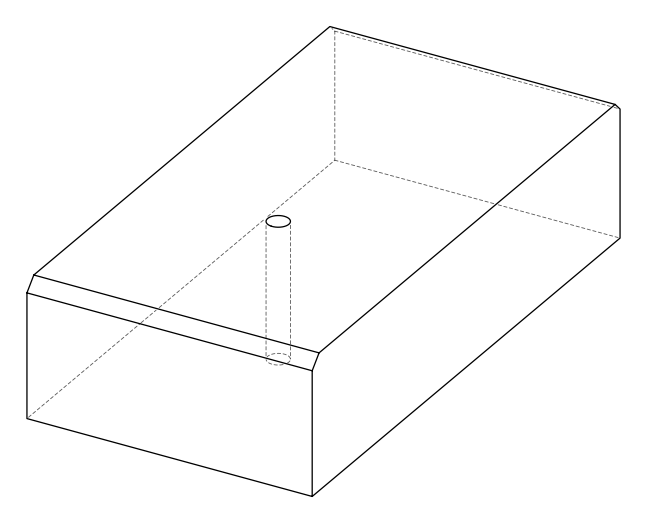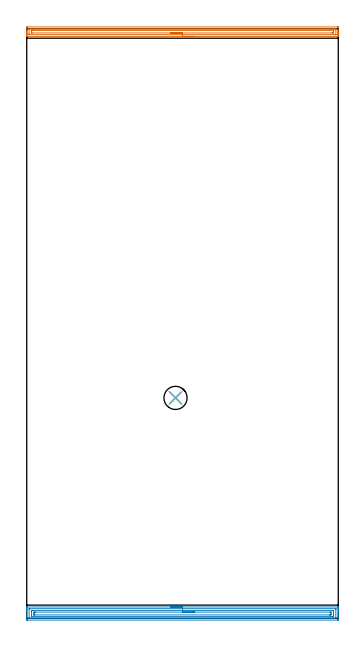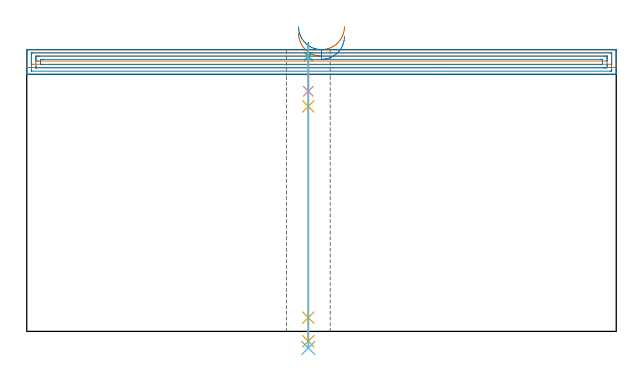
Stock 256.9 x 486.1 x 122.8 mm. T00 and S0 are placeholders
(PLAN: 6 operations, 4 tool changes, 16.1 min)
(1 AREA_MILL | FG_CHAMFER_SURFACE | UGT0205_001 | 6.38 min | 7816 mm3)
(2 AREA_MILL_1 | FG_CHAMFER_SURFACE_1 | UGT0205_001 | 8.47 min | 14960 mm3)
(3 SPOT_DRILL | STEP1HOLE | NXT0321_9005460120000 | 0.05 min | 188 mm3)
(4 DRILL_BLIND_HOLE_INTO_CENTER | STEP1HOLE | NXT0301_092 | 0.08 min | 1741 mm3)
(5 GUN_DRILL_THROUGH_HOLE | STEP1HOLE | UGT0307_009 | 0.62 min | 11948 mm3)
(6 DRILL_TO_ENLARGE_THROUGH_HOLE | STEP1HOLE | UGT0301_258 | 0.53 min | 21258 mm3)
(TOOL UGT0205_001 | Chamfer Mill 20 x 3 x 45 deg. | D20 FL50 Z2)
(TOOL NXT0321_9005460120000 | NC Spot Drill, 142deg, 12mm, Carbide, Uncoated | D12 PA142 FL30 Z2)
(TOOL NXT0301_092 | Carbide Drill 12.1mm [860.1-1210-061A1-MM 2214] | D12.1 PA140 FL77 Z2)
(TOOL UGT0307_009 | Gun Drill 12 mm | D12 PA130 FL24 Z1)
(TOOL UGT0301_258 | Twist Drill 19.1 mm | D19.1 PA118 FL140 Z2)
(OP 1 AREA_MILL)
G17 G21 G94 G90
T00 M6
G54
G17 G0 G90 X138.45 Y479.8 S1061 M3
G43 Z132.8 H0
G94 G1 X138.412 Z131.928 F250.
X138.298 Z131.063
X138.109 Z130.212
X137.847 Z129.38
X137.513 Z128.574
X137.11 Z127.8
X136.642 Z127.064
X136.11 Z126.372
X135.521 Z125.729
X134.878 Z125.139
X134.186 Z124.608
X133.45 Z124.14
X132.676 Z123.737
X131.87 Z123.403
X131.038 Z123.141
X130.186 Z122.952
X129.322 Z122.838
X128.45 Z122.8
X0.178
X0.01 Y479.802 Z122.788
X0.002 Y479.954 Z122.638
X0. Y480.113 Z122.487
Y480.368 Z122.232
Y481.068 Z121.526
Y482.296 Z120.301
Y482.823 Z119.772
Y483.437 Z119.159
Y486.945 Z115.652
X0.003 Y487.209 Z115.389
X0.01 Y487.592 Z115.005
X0.23 Y487.597 Z115.002
X0.625 Y487.6 Z115.
X256.275 Y487.599 Z115.001
X256.67 Y487.597 Z115.002
X256.89 Y487.592 Z115.005
X256.9 Y487.209 Z115.389
Y482.823 Z119.772
Y482.296 Z120.301
Y481.946 Z120.65
Y481.419 Z121.177
Y481.068 Z121.526
Y480.368 Z122.232
Y480.112 Z122.487
X256.898 Y479.954 Z122.638
X256.89 Y479.802 Z122.788
X256.721 Y479.8 Z122.8
X128.45
Y481.214 Z121.386
X2.264 Y481.215 Z121.385
X2.055 Y481.219 Z121.381
X2.011 Y481.221 Z121.379
X2.005 Y481.251 Z121.349
X2.002 Y481.285 Z121.315
X2. Y481.474 Z121.126
Y481.946 Z120.654
Y485.86 Z116.74
X2.001 Y485.995 Z116.605
X2.005 Y486.103 Z116.497
X2.01 Y486.17 Z116.43
X2.043 Y486.179 Z116.421
X2.413 Y486.184 Z116.416
X2.562 Y486.185 Z116.415
X254.636
X254.845 Y486.181 Z116.419
X254.889 Y486.179 Z116.421
X254.895 Y486.149 Z116.451
X254.898 Y486.115 Z116.485
X254.9 Y485.926 Z116.674
X254.899 Y481.405 Z121.195
X254.895 Y481.297 Z121.303
X254.89 Y481.23 Z121.37
X254.857 Y481.221 Z121.379
X254.487 Y481.216 Z121.384
X254.338 Y481.215 Z121.385
X128.45 Y481.214 Z121.386
Y482.628 Z119.972
X4.398 Y482.629 Z119.971
X4.201 Y482.631 Z119.969
X4.013 Y482.635 Z119.965
X4.005 Y482.823 Z119.777
X4.001 Y483.019 Z119.581
X4. Y483.7 Z118.9
Y483.897 Z118.703
X4.006 Y484.577 Z118.023
X4.01 Y484.764 Z117.836
X4.201 Y484.767 Z117.833
X4.897 Y484.771 Z117.829
X5.095
X252.502
X252.699 Y484.769 Z117.831
X252.887 Y484.765 Z117.835
X252.895 Y484.577 Z118.023
X252.899 Y484.381 Z118.219
X252.9 Y483.7 Z118.9
Y483.503 Z119.097
X252.894 Y482.823 Z119.777
X252.89 Y482.635 Z119.965
X252.699 Y482.633 Z119.967
X252.003 Y482.629 Z119.971
X251.805 Y482.628 Z119.972
X128.45
X127.578 Z120.01
X126.714 Z120.123
X125.862 Z120.312
X125.03 Z120.575
X124.224 Z120.908
X123.45 Z121.311
X122.714 Z121.78
X122.022 Z122.311
X121.379 Z122.9
X120.79 Z123.544
X120.258 Z124.236
X119.79 Z124.972
X119.387 Z125.745
X119.053 Z126.551
X118.791 Z127.383
X118.602 Z128.235
X118.488 Z129.1
X118.45 Z129.972
G0 Z132.8
M5
M2
(OP 2 AREA_MILL_1)
G17 G21 G94 G90
T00 M6
G54
G17 G0 G90 X118.45 Y9.3 S1061 M3
G43 Z132.8 H0
G94 G1 X118.488 Z131.928 F250.
X118.602 Z131.063
X118.791 Z130.212
X119.053 Z129.38
X119.387 Z128.574
X119.79 Z127.8
X120.258 Z127.064
X120.79 Z126.372
X121.379 Z125.729
X122.022 Z125.14
X122.714 Z124.608
X123.45 Z124.14
X124.224 Z123.737
X125.03 Z123.403
X125.862 Z123.141
X126.714 Z122.952
X127.578 Z122.838
X128.45 Z122.8
X256.722
X256.89 Y9.297 Z122.788
X256.893 Y9.269 Z122.761
X256.9 Y8.882 Z122.381
Y8.598 Z122.098
Y7.89 Z121.385
Y6.649 Z120.146
Y5.23 Z118.725
Y-0.71 Z112.787
X256.898 Y-0.976 Z112.521
X256.892 Y-1.492 Z112.006
X256.797 Y-1.495 Z112.003
X256.275 Y-1.5 Z112.
X0.625
X0.103 Y-1.495 Z112.003
X0.008 Y-1.492 Z112.006
X0. Y-0.976 Z112.521
Y6.117 Z119.611
Y7.536 Z121.032
Y7.89 Z121.385
Y8.598 Z122.098
Y8.882 Z122.382
X0.007 Y9.269 Z122.761
X0.01 Y9.297 Z122.788
X0.178 Y9.3 Z122.8
X128.45
Y7.886 Z121.386
X254.71 Y7.885 Z121.385
X254.82 Y7.884 Z121.384
X254.873 Y7.881 Z121.381
X254.89 Y7.878 Z121.378
X254.893 Y7.86 Z121.36
X254.897 Y7.745 Z121.245
X254.9 Y7.48 Z120.98
X254.899 Y0.388 Z113.888
X254.892 Y-0.023 Z113.477
X254.89 Y-0.073 Z113.427
X254.873 Y-0.079 Z113.421
X254.82 Y-0.082 Z113.418
X254.709 Y-0.085 Z113.415
X254.487 Y-0.086 Z113.414
X2.19 Y-0.085 Z113.415
X2.08 Y-0.084 Z113.416
X2.027 Y-0.081 Z113.419
X2.01 Y-0.078 Z113.422
X2.007 Y-0.06 Z113.44
X2.003 Y0.055 Z113.555
X2. Y0.32 Z113.82
X2.001 Y7.412 Z120.912
X2.008 Y7.822 Z121.322
X2.01 Y7.873 Z121.373
X2.027 Y7.879 Z121.379
X2.08 Y7.882 Z121.382
X2.191 Y7.885 Z121.385
X2.413 Y7.886 Z121.386
X128.45
Y6.472 Z119.972
X252.818 Y6.471 Z119.971
X252.862 Y6.47 Z119.97
X252.885 Y6.468 Z119.968
X252.89 Y6.466 Z119.966
X252.893 Y6.448 Z119.948
X252.897 Y6.316 Z119.816
X252.9 Y6.117 Z119.617
Y5.917 Z119.417
Y2.57 Z116.07
Y2.371 Z115.871
X252.895 Y1.683 Z115.183
X252.891 Y1.493 Z114.993
X252.869 Y1.335 Z114.835
X252.699 Y1.333 Z114.833
X252.162 Y1.33 Z114.83
X251.805 Y1.329 Z114.829
X251.269 Y1.328 Z114.828
X4.082 Y1.329 Z114.829
X4.038 Y1.33 Z114.83
X4.015 Y1.332 Z114.832
X4.01 Y1.334 Z114.834
X4.007 Y1.352 Z114.852
X4.002 Y1.484 Z114.984
X4. Y1.683 Z115.183
Y1.883 Z115.383
Y5.23 Z118.73
Y5.429 Z118.929
X4.005 Y6.117 Z119.617
X4.009 Y6.307 Z119.807
X4.031 Y6.465 Z119.965
X4.201 Y6.467 Z119.967
X4.738 Y6.47 Z119.97
X5.095 Y6.471 Z119.971
X5.631 Y6.472 Z119.972
X128.45
Y5.057 Z118.557
X250.192
X250.791 Y5.053 Z118.553
X250.855 Y5.05 Z118.55
X250.89 Y5.046 Z118.546
X250.892 Y4.999 Z118.499
X250.896 Y4.784 Z118.284
X250.9 Y4.355 Z117.855
Y3.468 Z116.968
X250.896 Y3.019 Z116.519
X250.892 Y2.8 Z116.3
X250.89 Y2.752 Z116.252
X250.839 Y2.749 Z116.249
X250.734 Y2.746 Z116.246
X250.017 Y2.743 Z116.243
X249.843
X6.708
X6.109 Y2.747 Z116.247
X6.045 Y2.75 Z116.25
X6.01 Y2.753 Z116.253
X6.008 Y2.801 Z116.301
X6.004 Y3.016 Z116.516
X6. Y3.445 Z116.945
Y4.332 Z117.832
Y4.343 Z117.843
X6.004 Y4.781 Z118.281
X6.008 Y5. Z118.5
X6.01 Y5.048 Z118.548
X6.061 Y5.051 Z118.551
X6.166 Y5.054 Z118.554
X6.883 Y5.057 Z118.557
X7.057
X128.45
X129.322 Z118.595
X130.186 Z118.709
X131.038 Z118.898
X131.87 Z119.16
X132.676 Z119.494
X133.45 Z119.897
X134.186 Z120.366
X134.878 Z120.897
X135.521 Z121.486
X136.11 Z122.129
X136.642 Z122.822
X137.11 Z123.557
X137.513 Z124.331
X137.847 Z125.137
X138.109 Z125.969
X138.298 Z126.821
X138.412 Z127.686
X138.45 Z128.557
G0 Z132.8
M5
M2
(OP 3 SPOT_DRILL)
G17 G21 G94 G90
T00 M6
G54
G17 G0 G90 X122.7 Y181.7 S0 M3
G43 Z132.8 H0
G94 G81 G98 Z119.8 F250. R125.8
G80
M5
M2
(OP 4 DRILL_BLIND_HOLE_INTO_CENTER)
G17 G21 G94 G90
T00 M6
G54
G17 G0 G90 X122.7 Y181.7 S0 M3
G43 Z132.8 H1
G94 G81 G98 Z104.65 F250. R124.8
G80
M5
M2
(OP 5 GUN_DRILL_THROUGH_HOLE)
G17 G21 G94 G90
T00 M6
G54
G17 G0 G90 X122.7 Y181.7 M8
G43 Z132.8 H0
Z119.01
S716 M3
G94 G1 Z98.036 F125. M26
G4 X.084
Z6. F250.
G4 X.084
Z-4.298 F125.
G4 X.084
M5
M9
G0 Z119.01
Z132.8
M2
(OP 6 DRILL_TO_ENLARGE_THROUGH_HOLE)
G17 G21 G94 G90
T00 M6
G54
G17 G0 G90 X122.7 Y181.7 S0 M3
G43 Z132.8 H0
G94 G73 G98 Z-7.238 F250. Q18.577 R124.8
G80
M5
M2
